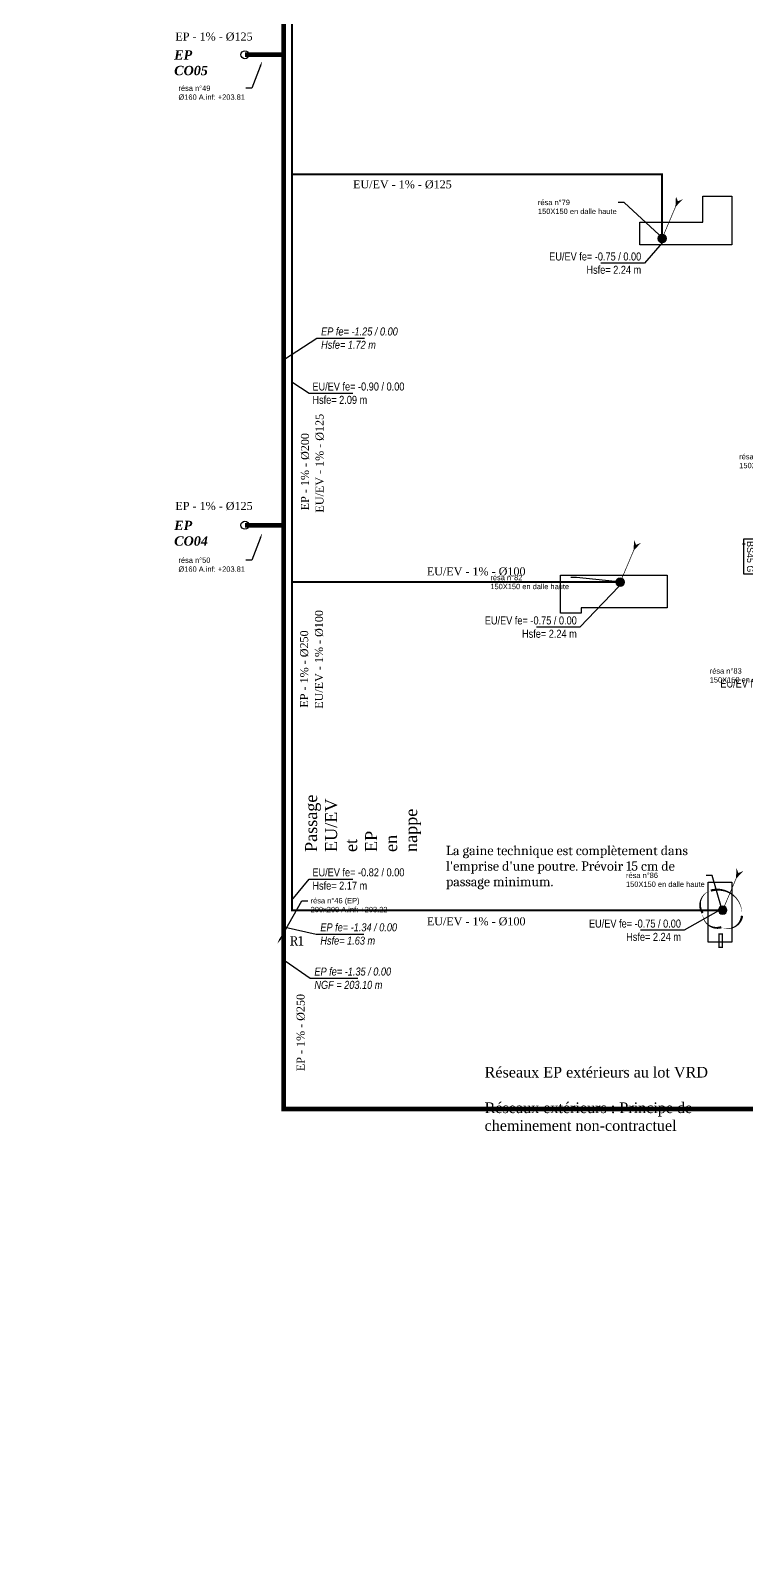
# Model space of a CAD drawing. Extents: x -2795338 to 3769695, y -3516596 to 3048438.
# Drawn here: x 457310 to 468046, y -374948 to -352053 of the extents above; entities that cross this region are included whole.
import ezdxf
from ezdxf import colors
from ezdxf.entities.mleader import LeaderData, LeaderLine
from ezdxf.math import Vec2, Vec3

# ---------------------------------------------------------------- set-up
doc = ezdxf.new("R2010")
doc.units = 0
doc.linetypes.add('prlm_ep', pattern=[2.5, 1.25, -0.25, 0.25, -0.25, 0.25, -0.25])
doc.linetypes.add('prlm_eu', pattern=[2, 1.25, -0.25, 0.25, -0.25])
doc.layers.add('_GAZELEC-RESERVATION', color=1, linetype='Continuous', lineweight=18)
for name, color, linetype in [('GAZ-EU FLECHE', 42, 'Continuous'), ('prlm-EAU-EP', 141, 'Continuous'), ('prlm-EAU-EPEXT', 145, 'Continuous'), ('prlm-EAU-EUEV', 25, 'Continuous'), ('prlm-ELEC-SSI', 230, 'Continuous'), ('prlm-GT', 242, 'Continuous'), ('prlm-MOD', 64, 'Continuous')]:
    doc.layers.add(name, color=color, linetype=linetype)
doc.layers.add('prlm-ZEROPLOT', color=254, linetype='Continuous', plot=False)
doc.styles.add('prlm-eau-ep', font='timesbi.ttf', dxfattribs={"height": 18})
doc.styles.add('prlm-eau-euev', font='pala.ttf', dxfattribs={"height": 18})
doc.styles.add('prlm-elec-cfo', font='comic.ttf', dxfattribs={"height": 12})
doc.styles.add('prlm-mod', font='cambriaz.ttf', dxfattribs={"height": 18})
doc.styles.get("Standard").update_dxf_attribs({"font": 'arial.ttf'})
doc.dimstyles.new('ISO-25', dxfattribs={"dimtxt": 2.5, "dimasz": 2.5, "dimexe": 1.25, "dimexo": 0.625, "dimtad": 1, "dimtxsty": 'Standard', "dimcen": 2.5, "dimadec": 0, "dimazin": 0, "dimtfac": 1, "dimtmove": 0, "dimatfit": 3, "dimfxl": 1, "dimarcsym": 0})

# ---------------------------------------------------------------- blocks, each defined once
blk = doc.blocks.new('xi.epext')
at = {"layer": 'prlm-EAU-EPEXT', "color": 0, "linetype": 'ByBlock', "lineweight": -2}
blk.add_circle((0, 0), 5, dxfattribs=at)
blk = doc.blocks.new('xi.chu')
at = {"layer": 'prlm-EAU-EUEV', "linetype": 'ByBlock', "lineweight": 5}
blk.add_hatch(color=0, dxfattribs=at).paths.add_polyline_path([(6.5, 0, 1), (-6.5, 0, 1)])
at = {"layer": 'prlm-EAU-EUEV', "color": 0, "linetype": 'ByBlock', "lineweight": 5}
blk.add_circle((0, 0), 6.5, dxfattribs=at)
blk = doc.blocks.new('xi.bs45g')
at = {"layer": 'prlm-ELEC-SSI', "color": 0, "linetype": 'ByBlock', "lineweight": -2}
blk.add_lwpolyline([(-26.5, 19), (26.5, 19), (26.5, 0), (-26.5, 0)], close=True, dxfattribs=at)
at = {"layer": 'prlm-ZEROPLOT', "color": 254, "linetype": 'ByBlock', "lineweight": -2}
blk.add_lwpolyline([(-19, -2), (-19, 2)], dxfattribs=at)
at = {"layer": 'prlm-ELEC-SSI', "color": 0, "linetype": 'ByBlock', "lineweight": -2, "insert": (0.1, 9.5), "char_height": 10, "width": 49.661, "attachment_point": 5, "style": 'prlm-elec-cfo', "bg_fill": 3, "box_fill_scale": 1, "bg_fill_color": 256, "bg_fill_transparency": 0}
blk.add_mtext('BS45 G', dxfattribs=at)
blk = doc.blocks.new('FLECHE2')
h = blk.add_hatch(color=256)
h.dxf.hatch_style = 1
h.paths.add_polyline_path([(496272, -370023), (496278, -369899), (496301, -369955), (496357, -369932)])
at = {"const_width": 10}
for points in [[(496067, -370507), (496301, -369955), (496357, -369932), (496272, -370023), (496301, -369955), (496278, -369899), (496272, -370023), (496357, -369932), (496301, -369955), (496278, -369899), (496272, -370023)], [(496272, -370023), (496278, -369899), (496301, -369955), (496357, -369932), (496272, -370023)]]:
    blk.add_lwpolyline(points, dxfattribs=at)

msp = doc.modelspace()

# ---------------------------------------------------------------- linework, layer by layer
msp.add_circle((487178.691, -234079.124), 3282516.798)
at = {"layer": 'prlm-EAU-EP', "linetype": 'prlm_ep', "ltscale": 20, "const_width": 70, "flags": 128}
msp.add_lwpolyline([(461105.542, -331875.224), (461105.542, -331875.224), (461105.538, -366001.668)], dxfattribs=at)
at = {"layer": 'prlm-EAU-EPEXT', "linetype": 'prlm_ep', "ltscale": 20, "const_width": 70, "flags": 128}
for points in [[(460524.569, -352415.563), (461105.54, -352415.563)], [(460524.569, -359469.689), (461105.539, -359469.689)], [(461105.538, -366001.668), (461105.538, -368225.513), (478740.644, -368225.513)]]:
    msp.add_lwpolyline(points, dxfattribs=at)
at = {"layer": 'prlm-EAU-EUEV', "linetype": 'prlm_eu', "ltscale": 50, "const_width": 30, "flags": 128}
for points in [[(467688.593, -365242.861), (461229.17, -365242.861), (461230.686, -332706.802)], [(466780.241, -355170.595), (466780.241, -354207.443), (461229.684, -354207.449)], [(466152.922, -360322.766), (461229.399, -360322.537)]]:
    msp.add_lwpolyline(points, dxfattribs=at)
at = {"layer": 'prlm-GT', "ltscale": 50}
msp.add_lwpolyline([(466447.332, -354924.706), (467392.301, -354924.706), (467392.301, -354534.737), (467826.987, -354534.737), (467827.784, -355266.706), (466447.333, -355266.706)], close=True, dxfattribs=at)
at = {"layer": 'prlm-GT'}
for points in [[(466856.265, -360707.779), (465569.211, -360707.779), (465569.211, -360788.201), (465256.265, -360788.201), (465256.265, -360218.201), (466856.265, -360218.201)], [(467471.986, -364822.78), (467826.986, -364822.78), (467826.986, -365722.78), (467471.986, -365722.78)]]:
    msp.add_lwpolyline(points, close=True, dxfattribs=at)
at = {"layer": 'prlm-MOD', "color": 6}
msp.add_lwpolyline([(467512.966, -364948.591, 0, 35, 0.52056705), (467388.721, -365284.946, 0, 35, 0.52056705), (467388.721, -365284.946, 0, 35, 0.52056705), (467668.27, -365497.108, 0, 35, 0.52056705), (467668.27, -365497.108, 0, 35, 0.52056705), (467978.881, -365326.343, 0, 35, 0.52056705), (467978.881, -365326.343, 0, 35, 0.52056705)], format="xyseb", close=True, dxfattribs=at)
at = {"layer": 'prlm-MOD', "const_width": 20}
msp.add_lwpolyline([(467631.795, -365801.669), (467631.795, -365601.669), (467681.795, -365601.669), (467681.795, -365801.669)], close=True, dxfattribs=at)

# ---------------------------------------------------------------- block references
at = {"layer": 'GAZ-EU FLECHE'}
for p in [(-29286.427, 15336.252), (-29913.747, 10184.081), (-28378.482, 5263.424)]:
    msp.add_blockref('FLECHE2', p, dxfattribs=at)
at = {"layer": 'prlm-EAU-EPEXT', "xscale": 11.99999999999999, "yscale": 11.99999999999999, "zscale": 11.99999999999999}
for p in [(460524.569, -352415.563), (460524.569, -359469.689)]:
    msp.add_blockref('xi.epext', p, dxfattribs=at)
at = {"layer": 'prlm-EAU-EUEV', "xscale": 10, "yscale": 10, "zscale": 10}
for p, rotation in [((466780.241, -355170.595), 180.0000000000001), ((467688.593, -365242.861), 179.9999999999996)]:
    msp.add_blockref('xi.chu', p, dxfattribs=dict(at, rotation=rotation))
msp.add_blockref('xi.chu', (466152.922, -360322.766), dxfattribs=at)

# ---------------------------------------------------------------- texts
at = {"layer": 'prlm-EAU-EP', "char_height": 120, "width": 1363.17489, "attachment_point": 4, "style": 'prlm-eau-ep'}
for s, insert in [('\\pt1.8e+006;{\\fArial Narrow|b0|i1|c0|p34;EP fe= -1.25 / 0.00 Hsfe= 1.72 m}', (461667.048, -356665.589)), ('\\pt1.8e+006;{\\fArial Narrow|b0|i1|c0|p34;EP fe= -1.34 / 0.00 Hsfe= 1.63 m}', (461655.788, -365599.819))]:
    msp.add_mtext(s, dxfattribs=dict(at, insert=insert))
at = {"layer": 'prlm-EAU-EP', "char_height": 120, "width": 1466.99872, "attachment_point": 1, "rotation": 90, "style": 'prlm-eau-euev'}
for s, insert in [('EP - 1% - %%C200', (461364.413, -359246.252)), ('EP - 1% - %%C250', (461352.852, -362204.696))]:
    msp.add_mtext(s, dxfattribs=dict(at, insert=insert))
at = {"layer": 'prlm-EAU-EP', "linetype": 'prlm_ep', "ltscale": 20, "insert": (461195.407, -365632.92), "char_height": 140, "width": 380.00667, "attachment_point": 1, "style": 'prlm-mod'}
msp.add_mtext('R1', dxfattribs=at)
at = {"layer": 'prlm-EAU-EPEXT'}
for s, insert, char_height, width, attachment_point, style in [('EP - 1% - %%C125', (459482.297, -352082.51), 120, 1466.99872, 1, 'prlm-eau-euev'), ('EP - 1% - %%C125', (459482.297, -359121.116), 120, 1466.99872, 1, 'prlm-eau-euev'), ('\\pt1.8e+006;{\\fArial Narrow|b0|i1|c0|p34;EP fe= -1.35 / 0.00 NGF = 203.10 m}', (461566.554, -366262.977), 120, 1363.17489, 4, 'prlm-eau-ep'), ('Réseaux EP extérieurs au lot VRD\\P\\PRéseaux extérieurs : Principe de cheminement non-contractuel', (464119.082, -367591.132), 160, 3388.33484, 1, 'prlm-eau-euev')]:
    msp.add_mtext(s, dxfattribs=dict(at, insert=insert, char_height=char_height, width=width, attachment_point=attachment_point, style=style))
at = {"layer": 'prlm-EAU-EPEXT', "char_height": 140, "attachment_point": 1, "style": 'prlm-eau-ep'}
for s, insert in [('EP CO05', (459463.752, -352348.679)), ('EP CO04', (459463.752, -359402.806))]:
    msp.add_mtext_dynamic_manual_height_columns(s, width=91.58378, gutter_width=75, heights=[0], dxfattribs=dict(at, insert=insert))
at = {"layer": 'prlm-EAU-EPEXT', "insert": (461299.634, -367656.296), "char_height": 120, "width": 1466.99872, "attachment_point": 1, "rotation": 90, "style": 'prlm-eau-euev'}
msp.add_mtext('EP - 1% - %%C250', dxfattribs=at)
at = {"layer": 'prlm-EAU-EUEV', "char_height": 120, "style": 'prlm-eau-euev'}
for s, insert, width, attachment_point in [('EU/EV - 1% - %%C125', (462146.41, -354298.316), 1740.12801, 1), ('\\pt1.8e+006;{\\fArial Narrow|b0|i0|c0|p34;EU/EV fe= -0.75 / 0.00 Hsfe= 2.24 m}', (466467.058, -355541.323), 1604.00942, 6), ('\\pt1.8e+006;{\\fArial Narrow|b0|i0|c0|p34;EU/EV fe= -0.90 / 0.00 Hsfe= 2.09 m}', (461536.812, -357491.139), 1604.00942, 4), ('EU/EV - 1% - %%C100', (463252.403, -360102.315), 1740.12801, 1), ('\\pt1.8e+006;{\\fArial Narrow|b0|i0|c0|p34;EU/EV fe= -0.75 / 0.00 Hsfe= 2.24 m}', (465501.3, -360998.409), 1604.00942, 6), ('\\pt1.8e+006;{\\fArial Narrow|b0|i0|c0|p34;EU/EV fe= -0.75 / 0.00 Hsfe= 2.24 m}', (469033.54, -361944.575), 1604.00942, 6), ('\\pt1.8e+006;{\\fArial Narrow|b0|i0|c0|p34;EU/EV fe= -0.82 / 0.00 Hsfe= 2.17 m}', (461536.812, -364775.713), 1604.00942, 4), ('EU/EV - 1% - %%C100', (463252.403, -365349.275), 1740.12801, 1), ('\\pt1.8e+006;{\\fArial Narrow|b0|i0|c0|p34;EU/EV fe= -0.75 / 0.00 Hsfe= 2.24 m}', (467063.204, -365543.935), 1604.00942, 6)]:
    msp.add_mtext(s, dxfattribs=dict(at, insert=insert, width=width, attachment_point=attachment_point))
at = {"layer": 'prlm-EAU-EUEV', "char_height": 120, "width": 1740.12801, "attachment_point": 1, "style": 'prlm-eau-euev'}
for s, insert, rotation in [('EU/EV - 1% - %%C125', (461583.357, -359280.196), 90), ('EU/EV - 1% - %%C100', (461574.699, -362222.06), 89.9999975)]:
    msp.add_mtext(s, dxfattribs=dict(at, insert=insert, rotation=rotation))
at = {"layer": 'prlm-EAU-EUEV', "ltscale": 25, "insert": (461426.728, -364369.695), "char_height": 180, "attachment_point": 1, "rotation": 90, "style": 'prlm-eau-euev'}
msp.add_mtext_dynamic_manual_height_columns('Passage EU/EV et EP en nappe', width=190.20747, gutter_width=75, heights=[0], dxfattribs=at)
at = {"layer": 'prlm-MOD', "color": 6, "insert": (463539.955, -364277.145), "char_height": 140, "width": 3640.59027, "attachment_point": 1, "style": 'prlm-mod'}
msp.add_mtext("La gaine technique est complètement dans l'emprise d'une poutre. Prévoir 15 cm de passage minimum.", dxfattribs=at)

# ---------------------------------------------------------------- leaders
at = {"layer": '_GAZELEC-RESERVATION', "color": 6}
ml = msp.add_multileader_mtext('Standard', dxfattribs=at)
ml.set_content('résa n°49 \\P%%C160 A.inf: +203.81', color=6)
ml.set_leader_properties()
ml.build(insert=Vec2(0, 0))
ml.multileader.update_dxf_attribs({"has_text_frame": 1, "arrow_head_size": 80, "scale": 20})
ctx = ml.context
ctx.base_point, ctx.scale, ctx.char_height, ctx.arrow_head_size, ctx.landing_gap_size, ctx.plane_origin = Vec3(459487.911, -352919.236), 20, 80, 80, 40, Vec3(452682.738, -352008.476)
notes = []
notes.append((ctx, [(0, (1, 1, 0), (460629.979, -352919.236), (-1, 0), 89.845, [(0, [(460782.693, -352514.946)], 0, [])])]))
ctx.mtext.insert, ctx.mtext.width, ctx.mtext.flow_direction = Vec3(459527.911, -352877.626), 1568.85041, 5
ml = msp.add_multileader_mtext('Standard', dxfattribs=at)
ml.set_content('résa n°79\\P150X150 en dalle haute', color=6)
ml.set_leader_properties()
ml.build(insert=Vec2(0, 0))
ml.multileader.update_dxf_attribs({"has_text_frame": 1, "arrow_head_size": 80, "scale": 20})
ctx = ml.context
ctx.base_point, ctx.scale, ctx.char_height, ctx.arrow_head_size, ctx.landing_gap_size, ctx.plane_origin = Vec3(464878.618, -354630.795), 20, 80, 80, 40, Vec3(458265.15, -353720.035)
notes.append((ctx, [(0, (1, 1, 0), (466212.392, -354630.795), (-1, 0), 89.845, [(0, [(466794.185, -355169.936)], 0, [])])]))
ctx.mtext.insert, ctx.mtext.width, ctx.mtext.flow_direction = Vec3(464918.618, -354590.113), 1568.85041, 5
ml = msp.add_multileader_mtext('Standard', dxfattribs=at)
ml.set_content('résa n°81\\P150X150 en dalle haute', color=6)
ml.set_leader_properties()
ml.build(insert=Vec2(0, 0))
ml.multileader.update_dxf_attribs({"has_text_frame": 1, "arrow_head_size": 80, "scale": 20})
ctx = ml.context
ctx.base_point, ctx.scale, ctx.char_height, ctx.arrow_head_size, ctx.landing_gap_size, ctx.plane_origin = Vec3(467897.194, -358442.356), 20, 80, 80, 40, Vec3(461283.727, -357531.596)
notes.append((ctx, [(0, (1, 1, 0), (469230.968, -358442.356), (-1, 0), 89.845, [(0, [(469812.762, -358981.496)], 0, [])])]))
ctx.mtext.insert, ctx.mtext.width, ctx.mtext.flow_direction = Vec3(467937.194, -358401.674), 1568.85041, 5
ml = msp.add_multileader_mtext('Standard', dxfattribs=at)
ml.set_content('résa n°83\\P150X150 en dalle haute', color=6)
ml.set_leader_properties()
ml.build(insert=Vec2(0, 0))
ml.multileader.update_dxf_attribs({"has_text_frame": 1, "arrow_head_size": 80, "scale": 20})
ctx = ml.context
ctx.base_point, ctx.scale, ctx.char_height, ctx.arrow_head_size, ctx.landing_gap_size, ctx.plane_origin = Vec3(467454.429, -361655.87), 20, 80, 80, 40, Vec3(460840.961, -360745.11)
notes.append((ctx, [(0, (1, 1, 0), (468788.203, -361655.87), (-1, 0), 89.845, [(0, [(469445.434, -361722.919)], 0, [])])]))
ctx.mtext.insert, ctx.mtext.width, ctx.mtext.flow_direction = Vec3(467494.429, -361615.187), 1568.85041, 5
ml = msp.add_multileader_mtext('Standard', dxfattribs=at)
ml.set_content('résa n°86\\P150X150 en dalle haute', color=6)
ml.set_leader_properties()
ml.build(insert=Vec2(0, 0))
ml.multileader.update_dxf_attribs({"has_text_frame": 1, "arrow_head_size": 80, "scale": 20})
ctx = ml.context
ctx.base_point, ctx.scale, ctx.char_height, ctx.arrow_head_size, ctx.landing_gap_size, ctx.plane_origin = Vec3(466198.974, -364720.389), 20, 80, 80, 40, Vec3(459585.507, -363809.629)
notes.append((ctx, [(0, (1, 1, 0), (467532.748, -364720.389), (-1, 0), 89.845, [(0, [(467692.542, -365284.876)], 0, [])])]))
ctx.mtext.insert, ctx.mtext.width, ctx.mtext.flow_direction = Vec3(466238.974, -364679.707), 1568.85041, 5
ml = msp.add_multileader_mtext('Standard', dxfattribs=at)
ml.set_content('résa n°46 (EP)\\P200x200 A.inf: +203.22', color=6)
ml.set_leader_properties()
ml.build(insert=Vec2(0, 0))
ml.multileader.update_dxf_attribs({"has_text_frame": 1, "arrow_head_size": 80, "scale": 20})
ctx = ml.context
ctx.base_point, ctx.scale, ctx.char_height, ctx.arrow_head_size, ctx.landing_gap_size, ctx.plane_origin = Vec3(461469.87, -365100.042), 20, 80, 80, 40, Vec3(454835.994, -364189.282)
notes.append((ctx, [(1, (1, 1, 0), (461380.025, -365100.042), (1, 0), 89.845, [(0, [(461012.317, -365744.83)], 0, [])])]))
ctx.mtext.insert, ctx.mtext.width, ctx.mtext.flow_direction = Vec3(461509.87, -365059.332), 1568.85041, 5
at = {"layer": 'prlm-EAU-EP'}
for points in [[(461105.539, -356991.486), (461604.287, -356665.589), (462319.268, -356665.589)], [(461129.436, -365495.626), (461593.027, -365599.819), (462308.008, -365599.819)]]:
    msp.add_leader(points, dimstyle='ISO-25', override={"dimasz": 10, "dimtad": 0}, dxfattribs=at)
at = {"layer": 'prlm-EAU-EPEXT'}
msp.add_leader([(461129.436, -366001.668), (461503.793, -366262.977), (462218.774, -366262.977)], dimstyle='ISO-25', override={"dimasz": 10, "dimtad": 0}, dxfattribs=at)
at = {"layer": 'prlm-EAU-EUEV'}
for points in [[(466780.241, -355235.595), (466514.852, -355541.323), (465862.632, -355541.323)], [(461229.539, -357322.061), (461489.017, -357491.139), (462141.238, -357491.139)], [(466138.066, -360386.045), (465549.094, -360998.409), (464896.874, -360998.409)], [(461229.177, -365094.286), (461489.017, -364775.713), (462141.238, -364775.713)], [(467624.438, -365253.306), (467110.998, -365543.935), (466458.778, -365543.935)]]:
    msp.add_leader(points, dimstyle='ISO-25', override={"dimasz": 10, "dimgap": 0.625, "dimtad": 0}, dxfattribs=at)
for ctx, leaders in notes:
    for number, flags, end, landing, length, lines in leaders:
        leader = LeaderData()
        leader.index, (leader.has_last_leader_line, leader.has_dogleg_vector, leader.attachment_direction) = number, flags
        leader.last_leader_point, leader.dogleg_vector, leader.dogleg_length = Vec3(end), Vec3(landing), length
        for number, points, colour, breaks in lines:
            line = LeaderLine()
            line.index, line.vertices, line.color, line.breaks = number, Vec3.list(points), colors.encode_raw_color(colour), breaks
            leader.lines.append(line)
        ctx.leaders.append(leader)

# ---------------------------------------------------------------- next in the draw order: block references
at = {"layer": 'prlm-ELEC-SSI', "xscale": 10, "yscale": 10, "zscale": 10, "rotation": 269.9999999999998}
msp.add_blockref('xi.bs45g', (468006.987, -359941.049), dxfattribs=at)

# ---------------------------------------------------------------- next in the draw order: leaders
at = {"layer": '_GAZELEC-RESERVATION', "color": 6}
ml = msp.add_multileader_mtext('Standard', dxfattribs=at)
ml.set_content('résa n°50 \\P%%C160 A.inf: +203.81', color=6)
ml.set_leader_properties()
ml.build(insert=Vec2(0, 0))
ml.multileader.update_dxf_attribs({"has_text_frame": 1, "arrow_head_size": 80, "scale": 20})
ctx = ml.context
ctx.base_point, ctx.scale, ctx.char_height, ctx.arrow_head_size, ctx.landing_gap_size, ctx.plane_origin = Vec3(459487.911, -359996.273), 20, 80, 80, 40, Vec3(452682.738, -359085.513)
notes = []
notes.append((ctx, [(0, (1, 1, 0), (460629.979, -359996.273), (-1, 0), 89.845, [(0, [(460782.693, -359591.983)], 0, [])])]))
ctx.mtext.insert, ctx.mtext.width, ctx.mtext.flow_direction = Vec3(459527.911, -359954.663), 1568.85041, 5
ml = msp.add_multileader_mtext('Standard', dxfattribs=at)
ml.set_content('résa n°82\\P150X150 en dalle haute', color=6)
ml.set_leader_properties()
ml.build(insert=Vec2(0, 0))
ml.multileader.update_dxf_attribs({"has_text_frame": 1, "arrow_head_size": 80, "scale": 20})
ctx = ml.context
ctx.base_point, ctx.scale, ctx.char_height, ctx.arrow_head_size, ctx.landing_gap_size, ctx.plane_origin = Vec3(464165.46, -360256.141), 20, 80, 80, 40, Vec3(457551.993, -359345.381)
notes.append((ctx, [(0, (1, 1, 0), (465499.234, -360256.141), (-1, 0), 89.845, [(0, [(466156.465, -360323.191)], 0, [])])]))
ctx.mtext.insert, ctx.mtext.width, ctx.mtext.flow_direction = Vec3(464205.46, -360215.459), 1568.85041, 5
for ctx, leaders in notes:
    for number, flags, end, landing, length, lines in leaders:
        leader = LeaderData()
        leader.index, (leader.has_last_leader_line, leader.has_dogleg_vector, leader.attachment_direction) = number, flags
        leader.last_leader_point, leader.dogleg_vector, leader.dogleg_length = Vec3(end), Vec3(landing), length
        for number, points, colour, breaks in lines:
            line = LeaderLine()
            line.index, line.vertices, line.color, line.breaks = number, Vec3.list(points), colors.encode_raw_color(colour), breaks
            leader.lines.append(line)
        ctx.leaders.append(leader)

doc.saveas('drawing.dxf')
